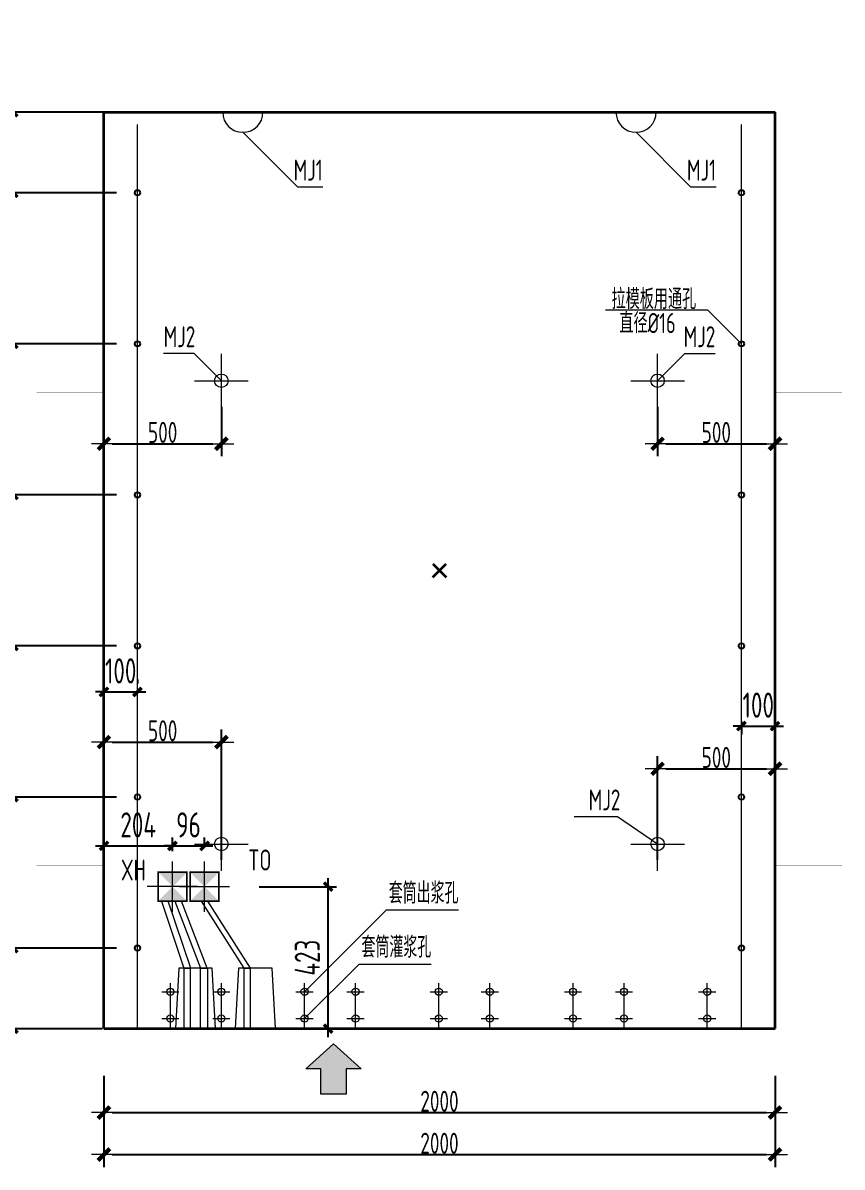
# Model space of a CAD drawing. Extents: x -85320 to 1679916, y -1321939 to 627.
# Drawn here: x 1448588 to 1458354, y -850904 to -837270 of the extents above; entities that cross this region are included whole.
import ezdxf
from ezdxf.enums import TextEntityAlignment as Align

# ---------------------------------------------------------------- set-up
doc = ezdxf.new("R2010")
doc.units = 0
doc.header["$LTSCALE"] = 1000
doc.linetypes.add('DOTE', pattern=[2.42, 2, -0.2, 0.02, -0.2])
for name, color, linetype in [('DIAN BOX', 7, 'Continuous'), ('S_WALL', 9, 'Continuous'), ('套筒垫片', 7, 'Continuous'), ('拉模', 7, 'Continuous'), ('详图符号', 7, 'Continuous')]:
    doc.layers.add(name, color=color, linetype=linetype)
for name, color, linetype, lineweight in [('WCOL', 7, 'Continuous', 0), ('参数表文字', 7, 'Continuous', 18), ('手孔', 6, 'Continuous', 0), ('直线', 7, 'Continuous', 18), ('预制墙埋件', 8, 'Continuous', 18), ('预制墙墙身水平筋', 130, 'Continuous', 18), ('预制墙墙身纵向受力筋', 1, 'Continuous', 18), ('预制墙详图标注', 3, 'Continuous', 18), ('预制墙详图轮廓', 3, 'Continuous', 35)]:
    doc.layers.add(name, color=color, linetype=linetype, lineweight=lineweight)
doc.styles.add('TSSD_Dimension', font='tssdeng.shx', dxfattribs={"width": 0.7, "bigfont": 'hztxt.shx'})
doc.styles.add('TSSD_Num', font='tssdeng.shx', dxfattribs={"width": 0.7, "bigfont": 'hztxt.shx'})
doc.styles.add('TSSD_Rein', font='Tssdeng.shx', dxfattribs={"width": 0.7, "bigfont": 'hztxt.shx'})
doc.styles.add('样式 1', font='yjkeng.shx', dxfattribs={"width": 0.7, "bigfont": 'yjkchn.shx'})
doc.dimstyles.new('标注', dxfattribs={"dimtxt": 300, "dimasz": 100, "dimexe": 100, "dimexo": 250, "dimgap": 100, "dimtad": 1, "dimdec": 0, "dimlfac": 0.25, "dimzin": 0, "dimdsep": 46, "dimtxsty": 'TSSD_Dimension', "dimblk": 'ARCHTICK', "dimcen": 0, "dimdle": 100, "dimclrt": 7, "dimadec": 0, "dimazin": 0, "dimtfac": 1, "dimtdec": 0, "dimtix": 1, "dimtmove": 2, "dimatfit": 3, "dimfxl": 1, "dimtolj": 1, "dimtzin": 0, "dimarcsym": 0})
doc.dimstyles.new('盈建科结构', dxfattribs={"dimscale": 100, "dimtxt": 2.5, "dimasz": 1, "dimexe": 1.5, "dimexo": 0.625, "dimgap": 0.1, "dimtad": 1, "dimdec": 0, "dimrnd": 1, "dimzin": 0, "dimdsep": 46, "dimtxsty": '样式 1', "dimblk": '_yjkbk', "dimblk1": 'ARCHTICK', "dimblk2": 'ARCHTICK', "dimcen": 0.09, "dimadec": 0, "dimazin": 0, "dimtfac": 1, "dimtdec": 4, "dimtix": 1, "dimtmove": 2, "dimatfit": 3, "dimfxl": 1, "dimtolj": 1, "dimtzin": 0, "dimarcsym": 0})

# ---------------------------------------------------------------- blocks, each defined once
blk = doc.blocks.new('_yjkbk')
blk.add_line((-1, 0), (1.5, 0))
blk.add_lwpolyline([(-0.7, -0.7, 0.5, 0.5, 0), (0.7, 0.7, 0.5, 0.5, 0)], format="xyseb")
blk = doc.blocks.new('*D500')
at = {"layer": 'Defpoints', "color": 0, "transparency": 16777216}
for p in [(1449554, -849754), (1457554, -849754), (1457554, -850254)]:
    blk.add_point(p, dxfattribs=at)
at = {"layer": '预制墙详图标注', "color": 0, "lineweight": -2, "transparency": 16777216}
for p, q in [((1449554, -849816), (1449554, -850404)), ((1457554, -849816), (1457554, -850404)), ((1449654, -850254), (1457454, -850254))]:
    blk.add_line(p, q, dxfattribs=at)
at = {"layer": '预制墙详图标注', "color": 0, "lineweight": -2, "transparency": 16777216, "xscale": 100, "yscale": 100, "zscale": 100, "rotation": 180}
blk.add_blockref('_yjkbk', (1449554, -850254), dxfattribs=at)
at = {"layer": '预制墙详图标注', "color": 0, "lineweight": -2, "transparency": 16777216, "xscale": 100, "yscale": 100, "zscale": 100}
blk.add_blockref('_yjkbk', (1457554, -850254), dxfattribs=at)
at = {"layer": '预制墙详图标注', "color": 0, "transparency": 16777216, "insert": (1453554, -850244), "char_height": 250, "attachment_point": 8, "style": '样式 1'}
blk.add_mtext('\\A1;2000', dxfattribs=at)
blk = doc.blocks.new('_ArchTick')
at = {"color": 0, "linetype": 'ByBlock', "const_width": 0.4}
blk.add_lwpolyline([(-0.5, -0.5), (0.5, 0.5)], dxfattribs=at)
blk = doc.blocks.new('*D501')
at = {"layer": 'Defpoints', "color": 0, "transparency": 16777216}
for p in [(1449554, -850254), (1457554, -850254), (1457554, -850754)]:
    blk.add_point(p, dxfattribs=at)
at = {"layer": '预制墙详图标注', "color": 0, "lineweight": -2, "transparency": 16777216}
for p, q in [((1449554, -850316), (1449554, -850904)), ((1457554, -850316), (1457554, -850904)), ((1449654, -850754), (1457454, -850754))]:
    blk.add_line(p, q, dxfattribs=at)
at = {"layer": '预制墙详图标注', "color": 0, "lineweight": -2, "transparency": 16777216, "xscale": 100, "yscale": 100, "zscale": 100, "rotation": 180}
blk.add_blockref('_yjkbk', (1449554, -850754), dxfattribs=at)
at = {"layer": '预制墙详图标注', "color": 0, "lineweight": -2, "transparency": 16777216, "xscale": 100, "yscale": 100, "zscale": 100}
blk.add_blockref('_yjkbk', (1457554, -850754), dxfattribs=at)
at = {"layer": '预制墙详图标注', "color": 0, "transparency": 16777216, "insert": (1453554, -850744), "char_height": 250, "attachment_point": 8, "style": '样式 1'}
blk.add_mtext('\\A1;2000', dxfattribs=at)
blk = doc.blocks.new('*D1770')
at = {"layer": 'Defpoints', "color": 0, "transparency": 16777216}
for p in [(1451154, -847562), (1452228, -847562), (1451211, -849254)]:
    blk.add_point(p, dxfattribs=at)
at = {"layer": 'WCOL', "color": 0, "lineweight": -2, "transparency": 16777216}
for p, q in [((1452228, -849354), (1452228, -847462)), ((1451404, -847562), (1452328, -847562)), ((1451461, -849254), (1452328, -849254))]:
    blk.add_line(p, q, dxfattribs=at)
at = {"layer": 'WCOL', "color": 0, "lineweight": -2, "transparency": 16777216, "xscale": 100, "yscale": 100, "zscale": 100}
for p, rotation in [((1452228, -847562), 90), ((1452228, -849254), 270)]:
    blk.add_blockref('_ArchTick', p, dxfattribs=dict(at, rotation=rotation))
at = {"layer": 'WCOL', "color": 7, "transparency": 16777216, "insert": (1451978, -848408), "char_height": 300, "attachment_point": 5, "rotation": 90, "style": 'TSSD_Dimension'}
blk.add_mtext('\\A1;423', dxfattribs=at)
blk = doc.blocks.new('手孔')
at = {"layer": '手孔', "color": 6}
blk.add_lwpolyline([(1383436, -746221), (1383916, -746221), (1383876, -745501), (1383476, -745501)], close=True, dxfattribs=at)
at = {"layer": '手孔', "color": 4}
for points in [[(1383538, -746221), (1383618, -746221), (1383618, -745501), (1383538, -745501)], [(1383817, -746221), (1383737, -746221), (1383737, -745501), (1383817, -745501)]]:
    blk.add_lwpolyline(points, close=True, dxfattribs=at)
blk = doc.blocks.new('*D2045')
at = {"layer": 'Defpoints', "color": 0, "transparency": 16777216}
for p in [(1449554, -841784), (1450954, -841784), (1450954, -842284)]:
    blk.add_point(p, dxfattribs=at)
at = {"layer": '预制墙详图标注', "color": 0, "lineweight": -2, "transparency": 16777216}
for p, q in [((1449554, -841846), (1449554, -842434)), ((1450954, -841846), (1450954, -842434)), ((1449654, -842284), (1450854, -842284))]:
    blk.add_line(p, q, dxfattribs=at)
at = {"layer": '预制墙详图标注', "color": 0, "lineweight": -2, "transparency": 16777216, "xscale": 100, "yscale": 100, "zscale": 100, "rotation": 180}
blk.add_blockref('_yjkbk', (1449554, -842284), dxfattribs=at)
at = {"layer": '预制墙详图标注', "color": 0, "lineweight": -2, "transparency": 16777216, "xscale": 100, "yscale": 100, "zscale": 100}
blk.add_blockref('_yjkbk', (1450954, -842284), dxfattribs=at)
at = {"layer": '预制墙详图标注', "color": 0, "transparency": 16777216, "insert": (1450254, -842274), "char_height": 250, "attachment_point": 8, "style": '样式 1'}
blk.add_mtext('\\A1;500', dxfattribs=at)
blk = doc.blocks.new('*D2046')
at = {"layer": 'Defpoints', "color": 0, "transparency": 16777216}
for p in [(1450954, -845839), (1449554, -847304), (1450954, -847304)]:
    blk.add_point(p, dxfattribs=at)
at = {"layer": '预制墙详图标注', "color": 0, "lineweight": -2, "transparency": 16777216}
for p, q in [((1449554, -847241), (1449554, -845689)), ((1450954, -847241), (1450954, -845689)), ((1449654, -845839), (1450854, -845839))]:
    blk.add_line(p, q, dxfattribs=at)
at = {"layer": '预制墙详图标注', "color": 0, "lineweight": -2, "transparency": 16777216, "xscale": 100, "yscale": 100, "zscale": 100, "rotation": 180}
blk.add_blockref('_yjkbk', (1449554, -845839), dxfattribs=at)
at = {"layer": '预制墙详图标注', "color": 0, "lineweight": -2, "transparency": 16777216, "xscale": 100, "yscale": 100, "zscale": 100}
blk.add_blockref('_yjkbk', (1450954, -845839), dxfattribs=at)
at = {"layer": '预制墙详图标注', "color": 0, "transparency": 16777216, "insert": (1450254, -845829), "char_height": 250, "attachment_point": 8, "style": '样式 1'}
blk.add_mtext('\\A1;500', dxfattribs=at)
blk = doc.blocks.new('*D2047')
at = {"layer": 'Defpoints', "color": 0, "transparency": 16777216}
for p in [(1456154, -841784), (1457554, -841784), (1457554, -842284)]:
    blk.add_point(p, dxfattribs=at)
at = {"layer": '预制墙详图标注', "color": 0, "lineweight": -2, "transparency": 16777216}
for p, q in [((1456154, -841846), (1456154, -842434)), ((1457554, -841846), (1457554, -842434)), ((1456254, -842284), (1457454, -842284))]:
    blk.add_line(p, q, dxfattribs=at)
at = {"layer": '预制墙详图标注', "color": 0, "lineweight": -2, "transparency": 16777216, "xscale": 100, "yscale": 100, "zscale": 100, "rotation": 180}
blk.add_blockref('_yjkbk', (1456154, -842284), dxfattribs=at)
at = {"layer": '预制墙详图标注', "color": 0, "lineweight": -2, "transparency": 16777216, "xscale": 100, "yscale": 100, "zscale": 100}
blk.add_blockref('_yjkbk', (1457554, -842284), dxfattribs=at)
at = {"layer": '预制墙详图标注', "color": 0, "transparency": 16777216, "insert": (1456854, -842274), "char_height": 250, "attachment_point": 8, "style": '样式 1'}
blk.add_mtext('\\A1;500', dxfattribs=at)
blk = doc.blocks.new('*D2048')
at = {"layer": 'Defpoints', "color": 0, "transparency": 16777216}
for p in [(1457554, -846157), (1456154, -847304), (1457554, -847304)]:
    blk.add_point(p, dxfattribs=at)
at = {"layer": '预制墙详图标注', "color": 0, "lineweight": -2, "transparency": 16777216}
for p, q in [((1456154, -847241), (1456154, -846007)), ((1457554, -847241), (1457554, -846007)), ((1456254, -846157), (1457454, -846157))]:
    blk.add_line(p, q, dxfattribs=at)
at = {"layer": '预制墙详图标注', "color": 0, "lineweight": -2, "transparency": 16777216, "xscale": 100, "yscale": 100, "zscale": 100, "rotation": 180}
blk.add_blockref('_yjkbk', (1456154, -846157), dxfattribs=at)
at = {"layer": '预制墙详图标注', "color": 0, "lineweight": -2, "transparency": 16777216, "xscale": 100, "yscale": 100, "zscale": 100}
blk.add_blockref('_yjkbk', (1457554, -846157), dxfattribs=at)
at = {"layer": '预制墙详图标注', "color": 0, "transparency": 16777216, "insert": (1456854, -846147), "char_height": 250, "attachment_point": 8, "style": '样式 1'}
blk.add_mtext('\\A1;500', dxfattribs=at)
blk = doc.blocks.new('*D2743')
at = {"layer": 'Defpoints', "color": 0, "transparency": 16777216}
for p in [(1457154, -845342), (1457554, -845342), (1457554, -845649)]:
    blk.add_point(p, dxfattribs=at)
at = {"layer": '拉模', "color": 0, "lineweight": -2, "transparency": 16777216}
for p, q in [((1457154, -845649), (1457054, -845649)), ((1457154, -845592), (1457154, -845749)), ((1457154, -845649), (1457554, -845649)), ((1457554, -845592), (1457554, -845749)), ((1457554, -845649), (1457654, -845649))]:
    blk.add_line(p, q, dxfattribs=at)
at = {"layer": '拉模', "color": 0, "lineweight": -2, "transparency": 16777216, "xscale": 100, "yscale": 100, "zscale": 100}
blk.add_blockref('_ArchTick', (1457154, -845649), dxfattribs=at)
at = {"layer": '拉模', "color": 0, "lineweight": -2, "transparency": 16777216, "xscale": 100, "yscale": 100, "zscale": 100, "rotation": 180}
blk.add_blockref('_ArchTick', (1457554, -845649), dxfattribs=at)
at = {"layer": '拉模', "color": 7, "lineweight": 0, "transparency": 16777216, "insert": (1457354, -845399), "char_height": 300, "attachment_point": 5, "style": 'TSSD_Dimension'}
blk.add_mtext('\\A1;100', dxfattribs=at)
blk = doc.blocks.new('*D3015')
at = {"layer": 'Defpoints', "color": 0, "transparency": 16777216}
for p in [(1020088, -842247), (1021395, -842247), (1021395, -843207)]:
    blk.add_point(p, dxfattribs=at)
at = {"layer": '拉模', "color": 0, "lineweight": -2, "transparency": 16777216}
for p, q in [((1020088, -843307), (1020088, -842147)), ((1021145, -842247), (1019988, -842247)), ((1021145, -843207), (1019988, -843207))]:
    blk.add_line(p, q, dxfattribs=at)
at = {"layer": '拉模', "color": 0, "lineweight": -2, "transparency": 16777216, "xscale": 100, "yscale": 100, "zscale": 100}
for p, rotation in [((1020088, -842247), 90), ((1020088, -843207), 270)]:
    blk.add_blockref('_ArchTick', p, dxfattribs=dict(at, rotation=rotation))
at = {"layer": '拉模', "color": 7, "transparency": 16777216, "insert": (1019838, -842727), "char_height": 300, "attachment_point": 5, "rotation": 90, "style": 'TSSD_Dimension'}
blk.add_mtext('\\A1;240', dxfattribs=at)
blk = doc.blocks.new('*D3016')
at = {"layer": 'Defpoints', "color": 0, "transparency": 16777216}
for p in [(1021167, -839295), (1021567, -839194), (1021567, -839295)]:
    blk.add_point(p, dxfattribs=at)
at = {"layer": '拉模', "color": 0, "lineweight": -2, "transparency": 16777216}
for p, q in [((1021167, -839045), (1021167, -839094)), ((1021567, -839045), (1021567, -839094)), ((1021167, -839194), (1021067, -839194)), ((1021167, -839194), (1021567, -839194)), ((1021567, -839194), (1021667, -839194))]:
    blk.add_line(p, q, dxfattribs=at)
at = {"layer": '拉模', "color": 0, "lineweight": -2, "transparency": 16777216, "xscale": 100, "yscale": 100, "zscale": 100}
blk.add_blockref('_ArchTick', (1021167, -839194), dxfattribs=at)
at = {"layer": '拉模', "color": 0, "lineweight": -2, "transparency": 16777216, "xscale": 100, "yscale": 100, "zscale": 100, "rotation": 180}
blk.add_blockref('_ArchTick', (1021567, -839194), dxfattribs=at)
at = {"layer": '拉模', "color": 7, "transparency": 16777216, "insert": (1021367, -838944), "char_height": 300, "attachment_point": 5, "style": 'TSSD_Dimension'}
blk.add_mtext('\\A1;100', dxfattribs=at)
blk = doc.blocks.new('*D3017')
at = {"layer": 'Defpoints', "color": 0, "transparency": 16777216}
for p in [(1021567, -840447), (1020088, -842247), (1021567, -842247)]:
    blk.add_point(p, dxfattribs=at)
at = {"layer": '拉模', "color": 0, "lineweight": -2, "transparency": 16777216}
for p, q in [((1020088, -840347), (1020088, -842347)), ((1021317, -840447), (1019988, -840447)), ((1021317, -842247), (1019988, -842247))]:
    blk.add_line(p, q, dxfattribs=at)
at = {"layer": '拉模', "color": 0, "lineweight": -2, "transparency": 16777216, "xscale": 100, "yscale": 100, "zscale": 100}
for p, rotation in [((1020088, -840447), 90), ((1020088, -842247), 270)]:
    blk.add_blockref('_ArchTick', p, dxfattribs=dict(at, rotation=rotation))
at = {"layer": '拉模', "color": 7, "transparency": 16777216, "insert": (1019838, -841347), "char_height": 300, "attachment_point": 5, "rotation": 90, "style": 'TSSD_Dimension'}
blk.add_mtext('\\A1;450', dxfattribs=at)
blk = doc.blocks.new('*D3018')
at = {"layer": 'Defpoints', "color": 0, "transparency": 16777216}
for p in [(1021567, -838647), (1020088, -840447), (1021567, -840447)]:
    blk.add_point(p, dxfattribs=at)
at = {"layer": '拉模', "color": 0, "lineweight": -2, "transparency": 16777216}
for p, q in [((1020088, -838547), (1020088, -840547)), ((1021317, -838647), (1019988, -838647)), ((1021317, -840447), (1019988, -840447))]:
    blk.add_line(p, q, dxfattribs=at)
at = {"layer": '拉模', "color": 0, "lineweight": -2, "transparency": 16777216, "xscale": 100, "yscale": 100, "zscale": 100}
for p, rotation in [((1020088, -838647), 90), ((1020088, -840447), 270)]:
    blk.add_blockref('_ArchTick', p, dxfattribs=dict(at, rotation=rotation))
at = {"layer": '拉模', "color": 7, "transparency": 16777216, "insert": (1019838, -839547), "char_height": 300, "attachment_point": 5, "rotation": 90, "style": 'TSSD_Dimension'}
blk.add_mtext('\\A1;450', dxfattribs=at)
blk = doc.blocks.new('*D3019')
at = {"layer": 'Defpoints', "color": 0, "transparency": 16777216}
for p in [(1021567, -836847), (1020088, -838647), (1021567, -838647)]:
    blk.add_point(p, dxfattribs=at)
at = {"layer": '拉模', "color": 0, "lineweight": -2, "transparency": 16777216}
for p, q in [((1021317, -836847), (1019988, -836847)), ((1020088, -836747), (1020088, -838747)), ((1021317, -838647), (1019988, -838647))]:
    blk.add_line(p, q, dxfattribs=at)
at = {"layer": '拉模', "color": 0, "lineweight": -2, "transparency": 16777216, "xscale": 100, "yscale": 100, "zscale": 100}
for p, rotation in [((1020088, -836847), 90), ((1020088, -838647), 270)]:
    blk.add_blockref('_ArchTick', p, dxfattribs=dict(at, rotation=rotation))
at = {"layer": '拉模', "color": 7, "transparency": 16777216, "insert": (1019838, -837747), "char_height": 300, "attachment_point": 5, "rotation": 90, "style": 'TSSD_Dimension'}
blk.add_mtext('\\A1;450', dxfattribs=at)
blk = doc.blocks.new('*D3020')
at = {"layer": 'Defpoints', "color": 0, "transparency": 16777216}
for p in [(1021567, -835047), (1020088, -836847), (1021567, -836847)]:
    blk.add_point(p, dxfattribs=at)
at = {"layer": '拉模', "color": 0, "lineweight": -2, "transparency": 16777216}
for p, q in [((1020088, -834947), (1020088, -836947)), ((1021317, -835047), (1019988, -835047)), ((1021317, -836847), (1019988, -836847))]:
    blk.add_line(p, q, dxfattribs=at)
at = {"layer": '拉模', "color": 0, "lineweight": -2, "transparency": 16777216, "xscale": 100, "yscale": 100, "zscale": 100}
for p, rotation in [((1020088, -835047), 90), ((1020088, -836847), 270)]:
    blk.add_blockref('_ArchTick', p, dxfattribs=dict(at, rotation=rotation))
at = {"layer": '拉模', "color": 7, "transparency": 16777216, "insert": (1019838, -835947), "char_height": 300, "attachment_point": 5, "rotation": 90, "style": 'TSSD_Dimension'}
blk.add_mtext('\\A1;450', dxfattribs=at)
blk = doc.blocks.new('*D3021')
at = {"layer": 'Defpoints', "color": 0, "transparency": 16777216}
for p in [(1021567, -833247), (1020088, -835047), (1021567, -835047)]:
    blk.add_point(p, dxfattribs=at)
at = {"layer": '拉模', "color": 0, "lineweight": -2, "transparency": 16777216}
for p, q in [((1020088, -833147), (1020088, -835147)), ((1021317, -833247), (1019988, -833247)), ((1021317, -835047), (1019988, -835047))]:
    blk.add_line(p, q, dxfattribs=at)
at = {"layer": '拉模', "color": 0, "lineweight": -2, "transparency": 16777216, "xscale": 100, "yscale": 100, "zscale": 100}
for p, rotation in [((1020088, -833247), 90), ((1020088, -835047), 270)]:
    blk.add_blockref('_ArchTick', p, dxfattribs=dict(at, rotation=rotation))
at = {"layer": '拉模', "color": 7, "transparency": 16777216, "insert": (1019838, -834147), "char_height": 300, "attachment_point": 5, "rotation": 90, "style": 'TSSD_Dimension'}
blk.add_mtext('\\A1;450', dxfattribs=at)
blk = doc.blocks.new('*D3022')
at = {"layer": 'Defpoints', "color": 0, "transparency": 16777216}
for p in [(1020088, -832287), (1021567, -832287), (1021567, -833247)]:
    blk.add_point(p, dxfattribs=at)
at = {"layer": '拉模', "color": 0, "lineweight": -2, "transparency": 16777216}
for p, q in [((1020088, -833347), (1020088, -832187)), ((1021317, -832287), (1019988, -832287)), ((1021317, -833247), (1019988, -833247))]:
    blk.add_line(p, q, dxfattribs=at)
at = {"layer": '拉模', "color": 0, "lineweight": -2, "transparency": 16777216, "xscale": 100, "yscale": 100, "zscale": 100}
for p, rotation in [((1020088, -832287), 90), ((1020088, -833247), 270)]:
    blk.add_blockref('_ArchTick', p, dxfattribs=dict(at, rotation=rotation))
at = {"layer": '拉模', "color": 7, "transparency": 16777216, "insert": (1019838, -832767), "char_height": 300, "attachment_point": 5, "rotation": 90, "style": 'TSSD_Dimension'}
blk.add_mtext('\\A1;240', dxfattribs=at)
blk = doc.blocks.new('线盒')
at = {"layer": 'DIAN BOX'}
h = blk.add_hatch(color=256, dxfattribs=at)
h.dxf.hatch_style = 1
h.paths.add_polyline_path([(1465682, -670175), (1465854, -670347), (1465510, -670347)])
at = {"color": 6, "const_width": 20}
blk.add_lwpolyline([(1465510, -670003), (1465854, -670003), (1465854, -670347), (1465510, -670347), (1465510, -670003)], dxfattribs=at)
at = {"layer": 'WCOL', "color": 4, "linetype": 'DOTE'}
for p, q in [((1465682, -670475), (1465682, -669876)), ((1465383, -670175), (1465982, -670175))]:
    blk.add_line(p, q, dxfattribs=at)
at = {"layer": 'WCOL', "color": 5}
blk.add_lwpolyline([(1465510, -670347), (1465854, -670347), (1465854, -670003), (1465510, -670003)], close=True, dxfattribs=at)
blk = doc.blocks.new('*D3051')
at = {"layer": 'Defpoints', "color": 0, "transparency": 16777216}
for p in [(1450371, -847076), (1449554, -847466), (1450371, -847390)]:
    blk.add_point(p, dxfattribs=at)
at = {"layer": '预制墙墙身水平筋', "color": 0, "lineweight": -2, "transparency": 16777216}
for p, q in [((1449454, -847076), (1450471, -847076)), ((1449554, -847216), (1449554, -846976)), ((1450371, -847140), (1450371, -846976))]:
    blk.add_line(p, q, dxfattribs=at)
at = {"layer": '预制墙墙身水平筋', "color": 0, "lineweight": -2, "transparency": 16777216, "xscale": 100, "yscale": 100, "zscale": 100, "rotation": 180}
blk.add_blockref('_ArchTick', (1449554, -847076), dxfattribs=at)
at = {"layer": '预制墙墙身水平筋', "color": 0, "lineweight": -2, "transparency": 16777216, "xscale": 100, "yscale": 100, "zscale": 100}
blk.add_blockref('_ArchTick', (1450371, -847076), dxfattribs=at)
at = {"layer": '预制墙墙身水平筋', "color": 7, "transparency": 16777216, "insert": (1449962, -846826), "char_height": 300, "attachment_point": 5, "style": 'TSSD_Dimension'}
blk.add_mtext('\\A1;204', dxfattribs=at)
blk = doc.blocks.new('*D3052')
at = {"layer": 'Defpoints', "color": 0, "transparency": 16777216}
for p in [(1450753, -847076), (1450371, -847306), (1450753, -847306)]:
    blk.add_point(p, dxfattribs=at)
at = {"layer": '预制墙墙身水平筋', "color": 0, "lineweight": -2, "transparency": 16777216}
for p, q in [((1450371, -847076), (1450271, -847076)), ((1450371, -847056), (1450371, -846976)), ((1450371, -847076), (1450753, -847076)), ((1450753, -847056), (1450753, -846976)), ((1450753, -847076), (1450853, -847076))]:
    blk.add_line(p, q, dxfattribs=at)
at = {"layer": '预制墙墙身水平筋', "color": 0, "lineweight": -2, "transparency": 16777216, "xscale": 100, "yscale": 100, "zscale": 100}
blk.add_blockref('_ArchTick', (1450371, -847076), dxfattribs=at)
at = {"layer": '预制墙墙身水平筋', "color": 0, "lineweight": -2, "transparency": 16777216, "xscale": 100, "yscale": 100, "zscale": 100, "rotation": 180}
blk.add_blockref('_ArchTick', (1450753, -847076), dxfattribs=at)
at = {"layer": '预制墙墙身水平筋', "color": 7, "transparency": 16777216, "insert": (1450562, -846826), "char_height": 300, "attachment_point": 5, "style": 'TSSD_Dimension'}
blk.add_mtext('\\A1;96', dxfattribs=at)
blk = doc.blocks.new('拉模孔')
at = {"layer": 'S_WALL'}
for centre in [(1021567.4, -833246.6), (1021567.4, -835046.6), (1021567.4, -836846.6), (1021567.4, -838646.6), (1021567.4, -840446.6), (1021567.4, -842246.6)]:
    blk.add_circle(centre, 32, dxfattribs=at)
at = {"layer": '拉模', "color": 3, "lineweight": 0}
blk.add_line((1021567.4, -843206.6), (1021567.4, -832432.7), dxfattribs=at)
at = {"layer": '拉模', "color": 3}
for base, p1, p2, picture, middle in [((1020088.1, -832286.6), (1021567.4, -833246.6), (1021567.4, -832286.6), '*D3022', (1019838.1, -832766.6)), ((1020088.1, -835046.6), (1021567.4, -833246.6), (1021567.4, -835046.6), '*D3021', (1019838.1, -834146.6)), ((1020088.1, -836846.6), (1021567.4, -835046.6), (1021567.4, -836846.6), '*D3020', (1019838.1, -835946.6)), ((1020088.1, -838646.6), (1021567.4, -836846.6), (1021567.4, -838646.6), '*D3019', (1019838.1, -837746.6)), ((1020088.1, -840446.6), (1021567.4, -838646.6), (1021567.4, -840446.6), '*D3018', (1019838.1, -839546.6)), ((1020088.1, -842246.6), (1021567.4, -840446.6), (1021567.4, -842246.6), '*D3017', (1019838.1, -841346.6)), ((1020088.1, -842246.6), (1021395.2, -843206.6), (1021395.2, -842246.6), '*D3015', (1019838.1, -842726.6))]:
    dim = blk.add_linear_dim(base=base, p1=p1, p2=p2, angle=90, dimstyle='标注', dxfattribs=at)
    dim.commit()
    dim.dimension.update_dxf_attribs({"geometry": picture, "text_midpoint": middle})
dim = blk.add_linear_dim(base=(1021567.4, -839193.9), p1=(1021167.4, -839294.6), p2=(1021567.4, -839294.6), dimstyle='标注', dxfattribs=at)
dim.commit()
dim.dimension.update_dxf_attribs({"geometry": '*D3016', "text_midpoint": (1021367.4, -838943.9)})

msp = doc.modelspace()

# ---------------------------------------------------------------- hatches: boundary and pattern name
at = {"layer": 'DIAN BOX'}
h = msp.add_hatch(color=256, dxfattribs=at)
h.dxf.hatch_style = 1
h.paths.add_polyline_path([(1450374.113, -847561.636), (1450546.113, -847389.636), (1450202.113, -847389.636)])
h = msp.add_hatch(color=256, dxfattribs=at)
h.dxf.hatch_style = 1
h.paths.add_polyline_path([(1450752.684, -847561.636), (1450924.684, -847389.636), (1450580.684, -847389.636)])
at = {"layer": 'WCOL'}
h = msp.add_hatch(color=4, dxfattribs=at)
h.dxf.hatch_style = 1
h.paths.add_polyline_path([(1452621.146, -849733.509), (1452441.146, -849733.509), (1452441.146, -850033.509), (1452141.146, -850033.509), (1452141.146, -849733.509), (1451961.146, -849733.509), (1452291.146, -849433.509)])

# ---------------------------------------------------------------- linework, layer by layer
at = {"layer": 'S_WALL'}
for centre in [(1457153.684, -839293.637), (1457153.684, -841093.637), (1457153.684, -842893.637), (1457153.684, -844693.637), (1457153.684, -846493.637), (1457153.684, -848293.637)]:
    msp.add_circle(centre, 32, dxfattribs=at)
at = {"layer": 'WCOL', "color": 7}
for points in [[(1450507.842, -848533.636), (1450587.842, -848533.636), (1450319.33, -847733.636), (1450239.33, -847733.636)], [(1450706.324, -848533.636), (1450786.324, -848533.636), (1450479.774, -847733.636), (1450399.774, -847733.636)], [(1451220.656, -848533.636), (1451300.656, -848533.636), (1450792.684, -847733.636), (1450712.684, -847733.636)]]:
    msp.add_lwpolyline(points, close=True, dxfattribs=at)
at = {"layer": 'WCOL'}
msp.add_lwpolyline([(1452621.146, -849733.509), (1452441.146, -849733.509), (1452441.146, -850033.509), (1452141.146, -850033.509), (1452141.146, -849733.509), (1451961.146, -849733.509), (1452291.146, -849433.509), (1452621.146, -849733.509)], dxfattribs=at)
at = {"layer": '套筒垫片', "linetype": 'Continuous', "lineweight": 0}
msp.add_lwpolyline([(1457153.684, -841093.637), (1456753.684, -840693.637), (1455533.609, -840693.637)], dxfattribs=at)
at = {"layer": '手孔', "color": 6}
msp.add_lwpolyline([(1451118.669, -849253.636), (1451598.669, -849253.636), (1451558.669, -848533.636), (1451158.669, -848533.636)], close=True, dxfattribs=at)
at = {"layer": '手孔', "color": 4}
msp.add_lwpolyline([(1451220.656, -849253.636), (1451300.656, -849253.636), (1451300.656, -848533.636), (1451220.656, -848533.636)], close=True, dxfattribs=at)
at = {"layer": '拉模', "color": 3, "lineweight": 0}
msp.add_line((1457153.684, -849253.637), (1457153.684, -838479.737), dxfattribs=at)
at = {"layer": '直线', "lineweight": 18}
for points in [[(1451209.684, -838573.636), (1451859.684, -839223.636), (1452162.568, -839223.636)], [(1455897.684, -838573.636), (1456547.684, -839223.636), (1456850.568, -839223.636)], [(1450953.684, -841533.636), (1450628.684, -841208.636), (1450265.222, -841208.636)], [(1456153.684, -841533.636), (1456478.684, -841208.636), (1456842.145, -841208.636)], [(1456153.684, -847053.636), (1455675.252, -846728.636), (1455158.609, -846728.636)], [(1451945.684, -848813.636), (1452920.684, -847838.636), (1453780.526, -847838.636)], [(1451945.684, -849133.636), (1452595.684, -848483.636), (1453455.526, -848483.636)]]:
    msp.add_lwpolyline(points, dxfattribs=at)
at = {"layer": '预制墙埋件', "lineweight": 18}
for p, q in [((1450953.684, -841853.636), (1450953.684, -841213.636)), ((1456153.684, -841853.636), (1456153.684, -841213.636)), ((1450633.684, -841533.636), (1451273.684, -841533.636)), ((1455833.684, -841533.636), (1456473.684, -841533.636)), ((1450953.684, -847373.636), (1450953.684, -846733.636)), ((1456153.684, -847373.636), (1456153.684, -846733.636)), ((1450633.684, -847053.636), (1451273.684, -847053.636)), ((1455833.684, -847053.636), (1456473.684, -847053.636))]:
    msp.add_line(p, q, dxfattribs=at)
for centre in [(1450953.684, -841533.636), (1456153.684, -841533.636), (1450953.684, -847053.636), (1456153.684, -847053.636)]:
    msp.add_circle(centre, 80, dxfattribs=at)
for centre in [(1451209.684, -838333.636), (1455897.684, -838333.636)]:
    msp.add_arc(centre, 240, 180, 0, dxfattribs=at)
at = {"layer": '预制墙墙身水平筋', "lineweight": 18, "const_width": 0.18}
for points in [[(1448890.219, -838493.636), (1448753.684, -838493.636), (1448753.684, -838453.636), (1449553.684, -838453.636), (1449553.684, -838493.636), (1448753.684, -838493.636), (1448753.684, -838453.636), (1448890.219, -838453.636)], [(1448890.219, -838493.636), (1448753.684, -838493.636), (1448753.684, -838453.636), (1449553.684, -838453.636), (1449553.684, -838493.636), (1448753.684, -838493.636), (1448753.684, -838453.636), (1448890.219, -838453.636)], [(1457553.684, -838453.636), (1458353.684, -838453.636), (1458353.684, -838493.636), (1458217.148, -838493.636), (1458217.148, -838453.636), (1458353.684, -838453.636), (1458353.684, -838493.636), (1457553.684, -838493.636)], [(1457553.684, -838453.636), (1458353.684, -838453.636), (1458353.684, -838493.636), (1458217.148, -838493.636), (1458217.148, -838453.636), (1458353.684, -838453.636), (1458353.684, -838493.636), (1457553.684, -838493.636)], [(1448890.219, -839313.636), (1448753.684, -839313.636), (1448753.684, -839273.636), (1449553.684, -839273.636), (1449553.684, -839313.636), (1448753.684, -839313.636), (1448753.684, -839273.636), (1448890.219, -839273.636)], [(1448890.219, -839313.636), (1448753.684, -839313.636), (1448753.684, -839273.636), (1449553.684, -839273.636), (1449553.684, -839313.636), (1448753.684, -839313.636), (1448753.684, -839273.636), (1448890.219, -839273.636)], [(1457553.684, -839273.636), (1458353.684, -839273.636), (1458353.684, -839313.636), (1458217.148, -839313.636), (1458217.148, -839273.636), (1458353.684, -839273.636), (1458353.684, -839313.636), (1457553.684, -839313.636)], [(1457553.684, -839273.636), (1458353.684, -839273.636), (1458353.684, -839313.636), (1458217.148, -839313.636), (1458217.148, -839273.636), (1458353.684, -839273.636), (1458353.684, -839313.636), (1457553.684, -839313.636)], [(1448890.219, -840113.636), (1448753.684, -840113.636), (1448753.684, -840073.636), (1449553.684, -840073.636), (1449553.684, -840113.636), (1448753.684, -840113.636), (1448753.684, -840073.636), (1448890.219, -840073.636)], [(1448890.219, -840113.636), (1448753.684, -840113.636), (1448753.684, -840073.636), (1449553.684, -840073.636), (1449553.684, -840113.636), (1448753.684, -840113.636), (1448753.684, -840073.636), (1448890.219, -840073.636)], [(1457553.684, -840073.636), (1458353.684, -840073.636), (1458353.684, -840113.636), (1458217.148, -840113.636), (1458217.148, -840073.636), (1458353.684, -840073.636), (1458353.684, -840113.636), (1457553.684, -840113.636)], [(1457553.684, -840073.636), (1458353.684, -840073.636), (1458353.684, -840113.636), (1458217.148, -840113.636), (1458217.148, -840073.636), (1458353.684, -840073.636), (1458353.684, -840113.636), (1457553.684, -840113.636)], [(1448890.219, -840913.636), (1448753.684, -840913.636), (1448753.684, -840873.636), (1449553.684, -840873.636), (1449553.684, -840913.636), (1448753.684, -840913.636), (1448753.684, -840873.636), (1448890.219, -840873.636)], [(1448890.219, -840913.636), (1448753.684, -840913.636), (1448753.684, -840873.636), (1449553.684, -840873.636), (1449553.684, -840913.636), (1448753.684, -840913.636), (1448753.684, -840873.636), (1448890.219, -840873.636)], [(1457553.684, -840873.636), (1458353.684, -840873.636), (1458353.684, -840913.636), (1458217.148, -840913.636), (1458217.148, -840873.636), (1458353.684, -840873.636), (1458353.684, -840913.636), (1457553.684, -840913.636)], [(1457553.684, -840873.636), (1458353.684, -840873.636), (1458353.684, -840913.636), (1458217.148, -840913.636), (1458217.148, -840873.636), (1458353.684, -840873.636), (1458353.684, -840913.636), (1457553.684, -840913.636)], [(1448890.219, -841713.636), (1448753.684, -841713.636), (1448753.684, -841673.636), (1449553.684, -841673.636), (1449553.684, -841713.636), (1448753.684, -841713.636), (1448753.684, -841673.636), (1448890.219, -841673.636)], [(1448890.219, -841713.636), (1448753.684, -841713.636), (1448753.684, -841673.636), (1449553.684, -841673.636), (1449553.684, -841713.636), (1448753.684, -841713.636), (1448753.684, -841673.636), (1448890.219, -841673.636)], [(1457553.684, -841673.636), (1458353.684, -841673.636), (1458353.684, -841713.636), (1458217.148, -841713.636), (1458217.148, -841673.636), (1458353.684, -841673.636), (1458353.684, -841713.636), (1457553.684, -841713.636)], [(1457553.684, -841673.636), (1458353.684, -841673.636), (1458353.684, -841713.636), (1458217.148, -841713.636), (1458217.148, -841673.636), (1458353.684, -841673.636), (1458353.684, -841713.636), (1457553.684, -841713.636)], [(1448890.219, -842513.636), (1448753.684, -842513.636), (1448753.684, -842473.636), (1449553.684, -842473.636), (1449553.684, -842513.636), (1448753.684, -842513.636), (1448753.684, -842473.636), (1448890.219, -842473.636)], [(1448890.219, -842513.636), (1448753.684, -842513.636), (1448753.684, -842473.636), (1449553.684, -842473.636), (1449553.684, -842513.636), (1448753.684, -842513.636), (1448753.684, -842473.636), (1448890.219, -842473.636)], [(1457553.684, -842473.636), (1458353.684, -842473.636), (1458353.684, -842513.636), (1458217.148, -842513.636), (1458217.148, -842473.636), (1458353.684, -842473.636), (1458353.684, -842513.636), (1457553.684, -842513.636)], [(1457553.684, -842473.636), (1458353.684, -842473.636), (1458353.684, -842513.636), (1458217.148, -842513.636), (1458217.148, -842473.636), (1458353.684, -842473.636), (1458353.684, -842513.636), (1457553.684, -842513.636)], [(1448890.219, -843313.636), (1448753.684, -843313.636), (1448753.684, -843273.636), (1449553.684, -843273.636), (1449553.684, -843313.636), (1448753.684, -843313.636), (1448753.684, -843273.636), (1448890.219, -843273.636)], [(1448890.219, -843313.636), (1448753.684, -843313.636), (1448753.684, -843273.636), (1449553.684, -843273.636), (1449553.684, -843313.636), (1448753.684, -843313.636), (1448753.684, -843273.636), (1448890.219, -843273.636)], [(1457553.684, -843273.636), (1458353.684, -843273.636), (1458353.684, -843313.636), (1458217.148, -843313.636), (1458217.148, -843273.636), (1458353.684, -843273.636), (1458353.684, -843313.636), (1457553.684, -843313.636)], [(1457553.684, -843273.636), (1458353.684, -843273.636), (1458353.684, -843313.636), (1458217.148, -843313.636), (1458217.148, -843273.636), (1458353.684, -843273.636), (1458353.684, -843313.636), (1457553.684, -843313.636)], [(1448890.219, -844113.636), (1448753.684, -844113.636), (1448753.684, -844073.636), (1449553.684, -844073.636), (1449553.684, -844113.636), (1448753.684, -844113.636), (1448753.684, -844073.636), (1448890.219, -844073.636)], [(1448890.219, -844113.636), (1448753.684, -844113.636), (1448753.684, -844073.636), (1449553.684, -844073.636), (1449553.684, -844113.636), (1448753.684, -844113.636), (1448753.684, -844073.636), (1448890.219, -844073.636)], [(1457553.684, -844073.636), (1458353.684, -844073.636), (1458353.684, -844113.636), (1458217.148, -844113.636), (1458217.148, -844073.636), (1458353.684, -844073.636), (1458353.684, -844113.636), (1457553.684, -844113.636)], [(1457553.684, -844073.636), (1458353.684, -844073.636), (1458353.684, -844113.636), (1458217.148, -844113.636), (1458217.148, -844073.636), (1458353.684, -844073.636), (1458353.684, -844113.636), (1457553.684, -844113.636)], [(1448890.219, -844913.636), (1448753.684, -844913.636), (1448753.684, -844873.636), (1449553.684, -844873.636), (1449553.684, -844913.636), (1448753.684, -844913.636), (1448753.684, -844873.636), (1448890.219, -844873.636)], [(1448890.219, -844913.636), (1448753.684, -844913.636), (1448753.684, -844873.636), (1449553.684, -844873.636), (1449553.684, -844913.636), (1448753.684, -844913.636), (1448753.684, -844873.636), (1448890.219, -844873.636)], [(1457553.684, -844873.636), (1458353.684, -844873.636), (1458353.684, -844913.636), (1458217.148, -844913.636), (1458217.148, -844873.636), (1458353.684, -844873.636), (1458353.684, -844913.636), (1457553.684, -844913.636)], [(1457553.684, -844873.636), (1458353.684, -844873.636), (1458353.684, -844913.636), (1458217.148, -844913.636), (1458217.148, -844873.636), (1458353.684, -844873.636), (1458353.684, -844913.636), (1457553.684, -844913.636)], [(1448890.219, -845713.636), (1448753.684, -845713.636), (1448753.684, -845673.636), (1449553.684, -845673.636), (1449553.684, -845713.636), (1448753.684, -845713.636), (1448753.684, -845673.636), (1448890.219, -845673.636)], [(1448890.219, -845713.636), (1448753.684, -845713.636), (1448753.684, -845673.636), (1449553.684, -845673.636), (1449553.684, -845713.636), (1448753.684, -845713.636), (1448753.684, -845673.636), (1448890.219, -845673.636)], [(1457553.684, -845673.636), (1458353.684, -845673.636), (1458353.684, -845713.636), (1458217.148, -845713.636), (1458217.148, -845673.636), (1458353.684, -845673.636), (1458353.684, -845713.636), (1457553.684, -845713.636)], [(1457553.684, -845673.636), (1458353.684, -845673.636), (1458353.684, -845713.636), (1458217.148, -845713.636), (1458217.148, -845673.636), (1458353.684, -845673.636), (1458353.684, -845713.636), (1457553.684, -845713.636)], [(1448890.219, -846513.636), (1448753.684, -846513.636), (1448753.684, -846473.636), (1449553.684, -846473.636), (1449553.684, -846513.636), (1448753.684, -846513.636), (1448753.684, -846473.636), (1448890.219, -846473.636)], [(1448890.219, -846513.636), (1448753.684, -846513.636), (1448753.684, -846473.636), (1449553.684, -846473.636), (1449553.684, -846513.636), (1448753.684, -846513.636), (1448753.684, -846473.636), (1448890.219, -846473.636)], [(1457553.684, -846473.636), (1458353.684, -846473.636), (1458353.684, -846513.636), (1458217.148, -846513.636), (1458217.148, -846473.636), (1458353.684, -846473.636), (1458353.684, -846513.636), (1457553.684, -846513.636)], [(1457553.684, -846473.636), (1458353.684, -846473.636), (1458353.684, -846513.636), (1458217.148, -846513.636), (1458217.148, -846473.636), (1458353.684, -846473.636), (1458353.684, -846513.636), (1457553.684, -846513.636)], [(1448890.219, -847313.636), (1448753.684, -847313.636), (1448753.684, -847273.636), (1449553.684, -847273.636), (1449553.684, -847313.636), (1448753.684, -847313.636), (1448753.684, -847273.636), (1448890.219, -847273.636)], [(1448890.219, -847313.636), (1448753.684, -847313.636), (1448753.684, -847273.636), (1449553.684, -847273.636), (1449553.684, -847313.636), (1448753.684, -847313.636), (1448753.684, -847273.636), (1448890.219, -847273.636)], [(1457553.684, -847273.636), (1458353.684, -847273.636), (1458353.684, -847313.636), (1458217.148, -847313.636), (1458217.148, -847273.636), (1458353.684, -847273.636), (1458353.684, -847313.636), (1457553.684, -847313.636)], [(1457553.684, -847273.636), (1458353.684, -847273.636), (1458353.684, -847313.636), (1458217.148, -847313.636), (1458217.148, -847273.636), (1458353.684, -847273.636), (1458353.684, -847313.636), (1457553.684, -847313.636)], [(1448890.219, -847713.636), (1448753.684, -847713.636), (1448753.684, -847673.636), (1449553.684, -847673.636), (1449553.684, -847713.636), (1448753.684, -847713.636), (1448753.684, -847673.636), (1448890.219, -847673.636)], [(1448890.219, -847713.636), (1448753.684, -847713.636), (1448753.684, -847673.636), (1449553.684, -847673.636), (1449553.684, -847713.636), (1448753.684, -847713.636), (1448753.684, -847673.636), (1448890.219, -847673.636)], [(1457553.684, -847673.636), (1458353.684, -847673.636), (1458353.684, -847713.636), (1458217.148, -847713.636), (1458217.148, -847673.636), (1458353.684, -847673.636), (1458353.684, -847713.636), (1457553.684, -847713.636)], [(1457553.684, -847673.636), (1458353.684, -847673.636), (1458353.684, -847713.636), (1458217.148, -847713.636), (1458217.148, -847673.636), (1458353.684, -847673.636), (1458353.684, -847713.636), (1457553.684, -847713.636)], [(1448890.219, -848113.636), (1448753.684, -848113.636), (1448753.684, -848073.636), (1449553.684, -848073.636), (1449553.684, -848113.636), (1448753.684, -848113.636), (1448753.684, -848073.636), (1448890.219, -848073.636)], [(1448890.219, -848113.636), (1448753.684, -848113.636), (1448753.684, -848073.636), (1449553.684, -848073.636), (1449553.684, -848113.636), (1448753.684, -848113.636), (1448753.684, -848073.636), (1448890.219, -848073.636)], [(1457553.684, -848073.636), (1458353.684, -848073.636), (1458353.684, -848113.636), (1458217.148, -848113.636), (1458217.148, -848073.636), (1458353.684, -848073.636), (1458353.684, -848113.636), (1457553.684, -848113.636)], [(1457553.684, -848073.636), (1458353.684, -848073.636), (1458353.684, -848113.636), (1458217.148, -848113.636), (1458217.148, -848073.636), (1458353.684, -848073.636), (1458353.684, -848113.636), (1457553.684, -848113.636)], [(1448890.219, -848513.636), (1448753.684, -848513.636), (1448753.684, -848473.636), (1449553.684, -848473.636), (1449553.684, -848513.636), (1448753.684, -848513.636), (1448753.684, -848473.636), (1448890.219, -848473.636)], [(1448890.219, -848513.636), (1448753.684, -848513.636), (1448753.684, -848473.636), (1449553.684, -848473.636), (1449553.684, -848513.636), (1448753.684, -848513.636), (1448753.684, -848473.636), (1448890.219, -848473.636)], [(1457553.684, -848473.636), (1458353.684, -848473.636), (1458353.684, -848513.636), (1458217.148, -848513.636), (1458217.148, -848473.636), (1458353.684, -848473.636), (1458353.684, -848513.636), (1457553.684, -848513.636)], [(1457553.684, -848473.636), (1458353.684, -848473.636), (1458353.684, -848513.636), (1458217.148, -848513.636), (1458217.148, -848473.636), (1458353.684, -848473.636), (1458353.684, -848513.636), (1457553.684, -848513.636)], [(1448890.219, -848953.636), (1448753.684, -848953.636), (1448753.684, -848913.636), (1449553.684, -848913.636), (1449553.684, -848953.636), (1448753.684, -848953.636), (1448753.684, -848913.636), (1448890.219, -848913.636)], [(1448890.219, -848953.636), (1448753.684, -848953.636), (1448753.684, -848913.636), (1449553.684, -848913.636), (1449553.684, -848953.636), (1448753.684, -848953.636), (1448753.684, -848913.636), (1448890.219, -848913.636)], [(1457553.684, -848913.636), (1458353.684, -848913.636), (1458353.684, -848953.636), (1458217.148, -848953.636), (1458217.148, -848913.636), (1458353.684, -848913.636), (1458353.684, -848953.636), (1457553.684, -848953.636)], [(1457553.684, -848913.636), (1458353.684, -848913.636), (1458353.684, -848953.636), (1458217.148, -848953.636), (1458217.148, -848913.636), (1458353.684, -848913.636), (1458353.684, -848953.636), (1457553.684, -848953.636)]]:
    msp.add_lwpolyline(points, close=True, dxfattribs=at)
at = {"layer": '预制墙墙身纵向受力筋', "lineweight": 18}
for p, q in [((1450345.684, -849236.303), (1450345.684, -848710.969)), ((1450953.684, -849236.303), (1450953.684, -848710.969)), ((1451945.684, -849236.303), (1451945.684, -848710.969)), ((1452553.684, -849236.303), (1452553.684, -848710.969)), ((1453545.684, -849236.303), (1453545.684, -848710.969)), ((1454153.684, -849236.303), (1454153.684, -848710.969)), ((1455145.684, -849236.303), (1455145.684, -848710.969)), ((1455753.684, -849236.303), (1455753.684, -848710.969)), ((1456745.684, -849236.303), (1456745.684, -848710.969)), ((1450243.017, -848813.636), (1450448.35, -848813.636)), ((1450851.017, -848813.636), (1451056.35, -848813.636)), ((1451843.017, -848813.636), (1452048.35, -848813.636)), ((1452451.017, -848813.636), (1452656.35, -848813.636)), ((1453443.017, -848813.636), (1453648.35, -848813.636)), ((1454051.017, -848813.636), (1454256.35, -848813.636)), ((1455043.017, -848813.636), (1455248.35, -848813.636)), ((1455651.017, -848813.636), (1455856.35, -848813.636)), ((1456643.017, -848813.636), (1456848.35, -848813.636)), ((1450243.017, -849133.636), (1450448.35, -849133.636)), ((1450851.017, -849133.636), (1451056.35, -849133.636)), ((1451843.017, -849133.636), (1452048.35, -849133.636)), ((1452451.017, -849133.636), (1452656.35, -849133.636)), ((1453443.017, -849133.636), (1453648.35, -849133.636)), ((1454051.017, -849133.636), (1454256.35, -849133.636)), ((1455043.017, -849133.636), (1455248.35, -849133.636)), ((1455651.017, -849133.636), (1455856.35, -849133.636)), ((1456643.017, -849133.636), (1456848.35, -849133.636))]:
    msp.add_line(p, q, dxfattribs=at)
at = {"layer": '预制墙墙身纵向受力筋', "lineweight": 18, "const_width": 0.18}
for points in [[(1450121.684, -838333.636), (1450121.684, -837269.636), (1450185.684, -837269.636), (1450185.684, -838333.636)], [(1450921.684, -838333.636), (1450921.684, -837269.636), (1450985.684, -837269.636), (1450985.684, -838333.636)], [(1451721.684, -838333.636), (1451721.684, -837269.636), (1451785.684, -837269.636), (1451785.684, -838333.636)], [(1452521.684, -838333.636), (1452521.684, -837269.636), (1452585.684, -837269.636), (1452585.684, -838333.636)], [(1453321.684, -838333.636), (1453321.684, -837269.636), (1453385.684, -837269.636), (1453385.684, -838333.636)], [(1454121.684, -838333.636), (1454121.684, -837269.636), (1454185.684, -837269.636), (1454185.684, -838333.636)], [(1454921.684, -838333.636), (1454921.684, -837269.636), (1454985.684, -837269.636), (1454985.684, -838333.636)], [(1455721.684, -838333.636), (1455721.684, -837269.636), (1455785.684, -837269.636), (1455785.684, -838333.636)], [(1456521.684, -838333.636), (1456521.684, -837269.636), (1456585.684, -837269.636), (1456585.684, -838333.636)]]:
    msp.add_lwpolyline(points, close=True, dxfattribs=at)
at = {"layer": '预制墙墙身纵向受力筋', "lineweight": 18}
for centre in [(1450345.684, -848813.636), (1450953.684, -848813.636), (1451945.684, -848813.636), (1452553.684, -848813.636), (1453545.684, -848813.636), (1454153.684, -848813.636), (1455145.684, -848813.636), (1455753.684, -848813.636), (1456745.684, -848813.636), (1450345.684, -849133.636), (1450953.684, -849133.636), (1451945.684, -849133.636), (1452553.684, -849133.636), (1453545.684, -849133.636), (1454153.684, -849133.636), (1455145.684, -849133.636), (1455753.684, -849133.636), (1456745.684, -849133.636)]:
    msp.add_circle(centre, 42.667, dxfattribs=at)
at = {"layer": '预制墙详图标注', "lineweight": 35}
for p, q in [((1453473.684, -843713.636), (1453633.684, -843873.636)), ((1453473.684, -843873.636), (1453633.684, -843713.636))]:
    msp.add_line(p, q, dxfattribs=at)
at = {"layer": '预制墙详图轮廓', "lineweight": 35}
for p, q in [((1449553.684, -838333.636), (1457553.684, -838333.636)), ((1449553.684, -849253.636), (1449553.684, -838333.636)), ((1457553.684, -849253.636), (1457553.684, -838333.636)), ((1449553.684, -849253.636), (1457553.684, -849253.636))]:
    msp.add_line(p, q, dxfattribs=at)

# ---------------------------------------------------------------- block references
at = {"layer": 'WCOL', "color": 7, "xscale": -1}
msp.add_blockref('线盒', (2916053.137, -177386.2), dxfattribs=at)
at = {"layer": 'WCOL', "color": 7}
msp.add_blockref('线盒', (-14929.769, -177386.2), dxfattribs=at)
at = {"layer": '手孔', "color": 7}
msp.add_blockref('手孔', (66969.652, -103032.755), dxfattribs=at)
at = {"layer": '拉模', "color": 3}
msp.add_blockref('拉模孔', (428386.323, -6047.06), dxfattribs=at)

# ---------------------------------------------------------------- texts
at = {"layer": '参数表文字', "linetype": 'Continuous', "style": 'TSSD_Rein', "width": 0.7}
msp.add_text('XH', height=250, dxfattribs=at).set_placement((1449904.577, -847363.661), align=Align.MIDDLE_CENTER)
at = {"layer": '直线', "linetype": 'Continuous', "style": '样式 1', "width": 0.7}
for s, p in [('MJ1', (1452162.568, -839223.636)), ('MJ1', (1456850.568, -839223.636)), ('MJ2', (1456842.145, -841208.636)), ('MJ2', (1455709.844, -846728.636)), ('TO', (1451550.495, -847444.538)), ('套筒出浆孔', (1453780.526, -847838.636)), ('套筒灌浆孔', (1453455.526, -848483.636))]:
    msp.add_text(s, height=250, dxfattribs=at).set_placement(p, align=Align.BOTTOM_RIGHT)
msp.add_text('MJ2', height=250, dxfattribs=at).set_placement((1450265.222, -841208.636), align=Align.BOTTOM_LEFT)
at = {"layer": '详图符号', "lineweight": 0, "style": 'TSSD_Num', "width": 0.7}
msp.add_text('拉模板用通孔', height=240, dxfattribs=at).set_placement((1455605.687, -840440.175), align=Align.TOP_LEFT)
msp.add_text('直径%%C16', height=240, dxfattribs=at).set_placement((1455698.268, -840966.639))

# ---------------------------------------------------------------- dimensions: what is measured, and where the dimension line sits
at = {"layer": 'WCOL', "color": 7}
dim = msp.add_linear_dim(base=(1452228.493, -847561.636), p1=(1451210.836, -849253.636), p2=(1451153.684, -847561.636), angle=90, dimstyle='标注', dxfattribs=at)
dim.commit()
dim.dimension.update_dxf_attribs({"geometry": '*D1770', "text_midpoint": (1451978.493, -848407.636)})
at = {"layer": '拉模', "color": 3, "lineweight": 0}
dim = msp.add_linear_dim(base=(1457553.684, -845649.409), p1=(1457153.684, -845341.705), p2=(1457553.684, -845341.705), dimstyle='标注', dxfattribs=at)
dim.commit()
dim.dimension.update_dxf_attribs({"geometry": '*D2743', "text_midpoint": (1457353.684, -845399.409)})
at = {"layer": '预制墙墙身水平筋', "color": 4}
for base, p1, p2, picture, middle in [((1450370.684, -847075.674), (1449553.684, -847466.253), (1450370.684, -847389.636), '*D3051', (1449962.184, -846825.674)), ((1450752.683774245, -847075.673720963), (1450370.683774245, -847306.302866293), (1450752.683774245, -847306.302866293), '*D3052', (1450561.683774245, -846825.673720963))]:
    dim = msp.add_linear_dim(base=base, p1=p1, p2=p2, dimstyle='标注', dxfattribs=at)
    dim.commit()
    dim.dimension.update_dxf_attribs({"geometry": picture, "text_midpoint": middle})
at = {"layer": '预制墙详图标注'}
for p1, p2, distance, override, picture, middle in [((1449553.684, -841783.636), (1450953.684, -841783.636), -500, {"dimscale": 100, "dimtxt": 2.5, "dimasz": 1, "dimexe": 1.5, "dimexo": 0.625, "dimgap": 0.1, "dimtad": 1, "dimlfac": 0.25, "dimrnd": 5, "dimdle": 0, "dimtix": 1, "dimfxlon": 0}, '*D2045', (1450253.684, -842148.636)), ((1456153.684, -841783.636), (1457553.684, -841783.636), -500, {"dimscale": 100, "dimtxt": 2.5, "dimasz": 1, "dimexe": 1.5, "dimexo": 0.625, "dimgap": 0.1, "dimtad": 1, "dimlfac": 0.25, "dimrnd": 5, "dimdle": 0, "dimtix": 1, "dimfxlon": 0}, '*D2047', (1456853.684, -842148.636)), ((1449553.684, -847303.636), (1450953.684, -847303.636), 1464.284, {"dimlfac": 0.25, "dimrnd": 5}, '*D2046', (1450253.684, -845704.352)), ((1456153.684, -847303.636), (1457553.684, -847303.636), 1146.766, {"dimlfac": 0.25, "dimrnd": 5}, '*D2048', (1456853.684, -846021.87))]:
    dim = msp.add_aligned_dim(p1=p1, p2=p2, distance=distance, text='500', dimstyle='盈建科结构', override=override, dxfattribs=at)
    dim.commit()
    dim.dimension.update_dxf_attribs({"geometry": picture, "text_midpoint": middle})
for p1, p2, picture, middle in [((1449553.684, -849753.636), (1457553.684, -849753.636), '*D500', (1453553.684, -850118.636)), ((1449553.684, -850253.636), (1457553.684, -850253.636), '*D501', (1453553.684, -850618.636))]:
    dim = msp.add_aligned_dim(p1=p1, p2=p2, distance=-500, dimstyle='盈建科结构', override={"dimscale": 100, "dimtxt": 2.5, "dimasz": 1, "dimexe": 1.5, "dimexo": 0.625, "dimgap": 0.1, "dimtad": 1, "dimlfac": 0.25, "dimrnd": 5, "dimdle": 0, "dimtix": 1, "dimfxlon": 0}, dxfattribs=at)
    dim.commit()
    dim.dimension.update_dxf_attribs({"geometry": picture, "text_midpoint": middle})

doc.saveas('drawing.dxf')
